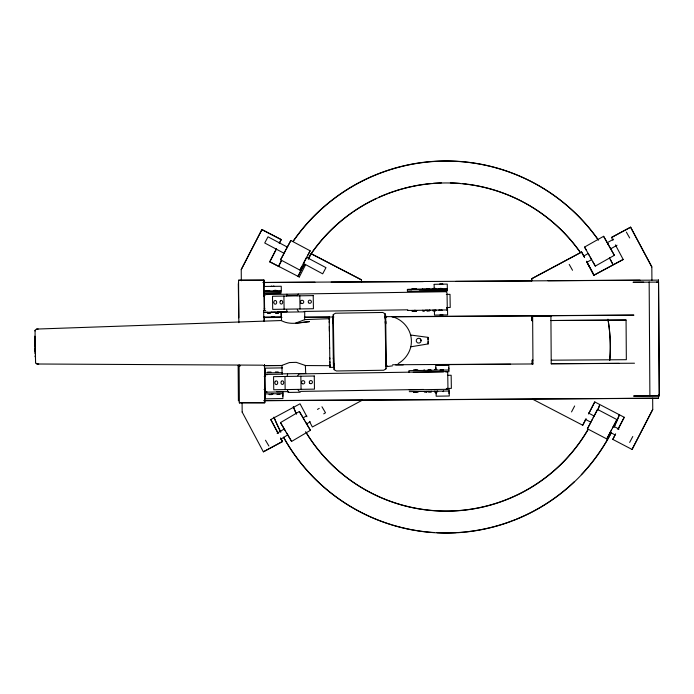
<?xml version="1.0" encoding="UTF-8"?>
<svg xmlns="http://www.w3.org/2000/svg" width="694" height="694" viewBox="0 0 694 694"><rect width="100%" height="100%" fill="white"/><g stroke="black" fill="none" stroke-linecap="round" stroke-linejoin="round"><path stroke-width="1.04" d="M265.377 370.631L265.386 371.698M263.052 365.183L36.938 363.994L35.55 362.867L35.038 330.361L36.392 329.182L38.153 329.017L281.261 320.533C289.927 325.469 300.181 322.528 309.437 321.626L295.627 323.109L304.874 319.604L329.771 318.676M286.492 295.965L286.934 294.204M287.169 375.844L287.611 374.092M333.276 314.564L334.144 369.694L336.434 370.978L383.695 370.232L385.951 368.878L385.075 313.749L382.784 312.465L335.523 313.211L333.276 314.564L333.389 318.936M334.144 369.694L334.135 366.97M411.655 289.164L412.878 289.155M415.524 310.669L416.747 310.652M35.108 356.716L35.073 356.022M425.934 391.902L425.951 391.381M392.483 365.851L386.419 366.684L386.428 365.035M265.672 291.081L266.843 291.072M269.402 312.656C275.622 312.083 265.325 313.28 269.203 312.847M273.783 290.873L273.445 291.307L274.703 291.003M277.366 312.578L278.632 312.248M416.235 370.527L416.261 370.015M433.62 288.895L432.449 288.895M414.674 289.381L414.691 288.86L415.654 288.834L416.435 289.346L413.728 289.389M422.75 310.843L425.665 310.287L424.329 310.834L422.75 310.843L422.585 310.331L423.375 310.843M436.483 391.78L436.535 391.216M271.779 393.819L271.727 394.374L272.959 393.793M430.384 391.876L430.445 391.312M429.005 370.327L429.066 369.763L429.985 369.746L431.234 370.292M441.306 370.136L441.367 369.564L440.456 370.145L440.629 369.581M440.803 289.051C443.119 289.224 441.02 287.923 439.805 288.504L439.744 289.068L438.573 289.077L439.805 288.487M278.242 312.552L278.806 312.43M278.45 312.43L277.522 312.161M297.084 295.8L298.281 294.03M297.761 375.68L298.958 373.91M424.329 310.817L425.292 310.305M415.107 310.426L413.971 310.444L413.919 310.981L415.107 310.426L414.648 310.964C413.581 311.433 410.319 310.548 412.956 310.461L413.017 310.999M414.795 310.435L414.934 310.964M431.139 391.867L431.295 391.303M428.163 370.344L429.066 369.763M436.11 310.157L434.938 310.183L434.878 310.747L435.624 310.721C437.879 310.244 430.228 311.112 433.889 310.201L433.958 310.756L432.926 310.765M428.163 370.344L428.319 369.772L427.842 370.344M270.122 312.821L271.354 312.248M426.263 289.224L427.443 289.216L427.495 288.652L426.749 288.661C424.494 289.146 432.154 288.244 428.493 289.207L428.424 288.643L429.456 288.617M429.655 310.192L428.814 310.209L428.753 310.773L429.985 310.183L429.499 310.756C428.398 311.216 425.058 310.305 427.764 310.218L427.834 310.782L426.801 310.791M435.624 310.73L435.789 310.166M438.573 289.077L439.059 288.496M438.894 289.077L439.805 288.504M391.702 316.568C400.759 318.754 408.237 325.998 410.614 335.02A25.383 25.383 0 0 1 410.796 346.809C409.139 353.871 404.428 359.978 398.165 363.595M427.27 391.364L427.105 391.884L424.355 391.928L424.19 391.416M423.765 370.414L424.277 369.867L424.077 370.405M443.648 391.104L443.128 391.65L443.336 391.112M416.712 391.529L416.539 392.075L413.615 392.119L413.424 391.581M422.221 289.329C423.219 287.984 421.492 290.101 423.357 289.32L422.533 289.32M442.017 310.036C440.863 311.164 442.954 309.654 440.881 310.062M431.616 391.295L431.425 391.858L428.441 391.91L428.224 391.347M437.714 391.199L437.524 391.763L434.539 391.815L434.323 391.251M421.145 340.641L420.59 342.237L419.115 343.105L417.45 342.836L416.348 341.561L416.322 339.878L417.415 338.568L419.072 338.247L420.547 339.071L421.145 340.641L420.547 339.071M440.135 370.154L440.334 369.581L443.327 369.538L443.544 370.102M613.296 426.593L616.94 419.601L597.56 409.425L593.925 416.417M307.954 254.976L310.149 250.803L290.829 240.523L287.151 247.498M590.846 422.212L585.311 419.306M614.832 434.808L610.226 432.388L610.772 431.312M612.516 427.998L613.479 426.185L619.013 429.092M610.078 432.718L606.782 438.938L587.402 428.771L597.56 409.425M606.773 438.938L611.605 429.673M284.046 253.275L264.726 242.995L268.014 236.819L287.333 247.09L285.911 249.745M303.365 263.555L306.653 257.37L325.972 267.65L322.675 273.835L303.434 263.434M301.786 266.574L299.886 270.087L280.567 259.816L290.829 240.523M299.877 270.087L310.149 250.803M279.326 243.342L281.217 239.543L261.924 229.549L241.234 269.506L241.321 280.766M241.252 269.619L261.924 229.549M279.266 266.748L269.758 261.82L276.438 248.782M279.309 243.238L281.217 239.543M269.758 261.82L276.455 248.886M299.244 277.088L305.473 264.908M308.362 259.33L311.242 253.761L361.505 279.873L311.242 253.761M571.535 411.915L574.658 405.964M586.092 418.638L582.743 425.24L532.48 399.128M588.495 413.988L594.749 401.921L624.244 417.285L618.033 429.3M582.743 425.24L585.623 419.67M588.989 413.164L594.749 401.921M615.162 434.843L612.767 439.467L615.621 433.811M618.016 429.196L624.244 417.285M629.658 442.434L632.781 436.483M652.733 409.391L632.061 449.452L612.75 439.363M632.061 449.452L652.75 409.495L652.664 398.209L532.48 398.981M591.097 421.718L592.234 419.558M611.162 430.575L616.94 419.601M284.297 252.79L285.442 250.621M306.089 258.437L306.653 257.37M593.144 417.823L594.107 416.01L588.573 413.103M590.707 422.551L587.41 428.771M283.898 253.614L280.567 259.816M610.486 431.894L610.226 432.388M287.064 247.584L287.333 247.09M299.34 411.499L310.444 430.315L291.593 441.436L280.489 422.611L299.348 411.499L302.948 417.545M277.079 433.23L284.254 428.996L285.286 430.757M304.614 420.46L303.104 417.875L306.696 415.758M317.462 409.408L319.257 408.35M280.636 439.259L287.741 434.904M305.126 421.319L306.661 423.904L310.253 421.787M323.716 413.85L325.512 412.791L321.955 406.762M304.623 319.752L304.753 311.84L281.122 312.213L281.521 320.654M590.533 257.717L584.548 247.073L603.598 236.298L607.094 242.414M583.663 256.086L588.2 253.518L589.197 255.297M613.591 239.152L607.241 242.744L608.707 245.355M587.107 262.176L591.644 259.617L590.152 256.997M609.67 247.055L610.685 248.834L617.035 245.242M590.629 257.83L595.305 266.088L614.355 255.314L610.503 248.435M305.343 365.408L305.724 373.485L282.094 373.858L281.964 365.374L289.372 362.572L296.243 362.337L305.603 365.547L330.509 365.695M455.845 281.417L531.743 280.931L531.717 278.676L581.624 252.035L584.582 257.569M531.743 280.931L531.734 278.78L581.624 252.035M612.949 240.289L611.466 237.426L630.629 227.19L651.822 266.878L651.926 280.168M278.112 433.316L270.764 419.549L300.034 403.804L306.93 416.721M611.475 237.53L630.629 227.19M282.51 441.471L263.356 451.811L282.527 441.575L281.035 438.721M593.951 275.197L623.229 259.452L593.951 275.197L586.56 261.36M309.394 421.327L312.369 426.975L362.259 400.221M38.153 329.017L36.392 329.182M410.796 346.809L428.146 343.92L428.12 341.656M659.3 395.875L633.752 396.04L659.3 395.875L658.571 282.094L633.023 282.258L643.668 282.189M434.14 284.332L442.902 284.158L441.688 284.167M36.938 363.994L38.708 364.116M269.246 290.508L266.045 290.613L266.956 290.595M274.087 290.413L276.386 290.387M269.888 290.959L266.834 291.376M277.053 290.838L274.694 291.298M433.073 288.426L435.45 288.4L434.539 288.409M425.188 289.294L424.372 289.311M435.841 288.851L434.67 288.877M267.017 312.673L269.419 312.352M278.285 312.265L278.849 312.127M264.102 317.123L281.252 316.958L281.183 312.031L278.094 312.092M414.691 288.843L413.52 288.869L416.27 288.834M446.641 308.301L447.517 308.179L447.604 314.911L434.479 315.076L434.409 310.123M273.037 286.344L274.251 286.318L273.037 286.318M267.78 290.517C265.099 290.534 270.443 290.578 267.771 290.604M439.458 291.445L442.954 291.393M278.199 313.011L275.466 313.046M277.4 312.916L278.138 312.899M269.289 313.115C272.456 313.055 265.238 313.141 268.404 313.124M275.683 312.985L276.481 312.925M277.982 312.968L277.253 313.037L278.251 312.959M273.427 317.028L274.642 317.002L273.427 317.011M440.933 314.929C437.099 315.007 445.852 314.894 442.017 314.92M329.893 361.73L330.023 367.386L330.04 365.92M263.442 295.627L264.735 295.609M286.501 295.583L297.318 295.418M446.329 294.403L450.007 294.343L450.215 307.468L446.537 307.529M264.223 308.743L264.9 308.735M280.411 311.814L286.891 311.71M304.163 311.441L407.768 309.81M329.277 318.624L329.26 319.995M332.756 318.572L332.756 319.943M282.51 367.881L265.334 368.15L265.429 374.656M330.023 367.386L333.545 367.334L333.32 357.878M436.092 367.811L435.771 368.904M448.619 367.612L448.897 368.696M267.554 372.114L271.042 372.062M275.362 371.993L278.216 371.949M413.572 369.815L415.706 369.781M434.366 369.486L436.986 369.442M415.09 370.032L417.849 369.989L418.014 370.501M282.51 372.635L265.299 372.912L265.325 374.656L267.468 374.621M266.626 374.422L282.363 374.17M299.166 373.91L445.852 371.594M413.268 372.331L443.492 371.854M445.643 371.819L448.949 371.767L448.853 370.015M264.162 376.426L265.602 376.408M447.483 375.307L451.152 375.254L451.36 388.38L446.806 388.449M264.015 389.56L265.229 389.542M276.776 391.772L288.652 391.581M300.519 391.399L423.557 389.455M409.2 389.898L449.165 389.273L448.975 393.559M288.027 392.44L300.216 392.249M409.278 391.65L449.183 391.017L449.27 395.996L436.179 396.205L436.075 392.24M268.977 394.617L271.857 394.574M277.001 394.487L280.046 394.444M415.88 392.301L418.022 392.266M436.11 393.767L436.084 392.015M412.878 289.45L414.587 289.424L413.876 289.146M446.667 310.053L447.543 309.949L407.63 310.444L408.506 310.53M441.141 284.15L447.266 284.106L447.352 290.786L407.421 291.289L411.733 291.124M274.798 290.422L275.674 290.404M265.949 291.237L263.815 291.428L280.931 291.055L280.957 293.007L263.833 293.18L280.957 293.007M269.159 291.202L273.436 291.15M276.169 291.09L281.313 291.046L281.252 286.266L263.746 286.449L263.833 293.18M407.421 291.289L407.395 289.433L411.689 289.381M415.975 289.32L426.697 289.19M428.84 289.164L433.125 289.103M435.207 289.103L447.335 289.034L407.395 289.433M419.289 291.029L447.352 290.786M414.5 310.392L415.533 310.374M267.797 312.222L263.685 312.439L281.183 312.057M270.894 312.187L275.006 312.135M275.015 312.3L277.383 312.274M276.394 312.977L277.27 312.977M265.724 310.669L263.659 310.513L263.746 317.175M441.766 288.47L440.725 288.47L440.803 289.034L441.974 289.034M277.522 312.135L278.485 312.127M238.857 322.693L238.562 280.237L263.937 280.072L264.006 286.752M263.963 280.246L238.562 280.237M263.286 282.441L658.537 280.124M262.974 282.545L314.946 282.215M331.185 282.111L423.323 281.625M547.974 280.723L639.998 280.133M656.446 282.111L658.571 282.094M264.588 317.444L281.911 317.332M304.657 317.184L333.892 317.002M384.78 316.672L633.822 315.076M264.284 317.548L281.608 317.436M304.345 317.297L329.242 317.132M531.986 320.645C533.209 321.738 530.771 317.358 531.951 315.839L633.726 315.189M384.511 316.889L386.679 316.872M392.101 316.837L531.968 315.944L532.003 320.758M532.636 316.273L550.923 316.264L532.636 316.273L532.957 363.968L532.263 363.968L532.237 360.195L532.931 360.195M626.066 320.047L550.958 320.524L626.066 320.047L626.335 359.7L551.218 360.186M238.398 400.967L238.146 365.747L240.298 365.738M264.006 365.582L282.319 365.469M392.639 364.758L532.957 363.968M634.481 363.214L551.218 363.743L619.065 363.413M240.02 365.946L238.146 365.747M263.529 365.695L281.964 365.573M395.658 364.949L403.249 364.905M435.78 364.697L510.593 364.22M264.353 400.594L658.528 398.278L652.664 398.209M263.729 400.698L362.259 400.074M362.268 400.178L532.498 399.085M264.752 402.772L239.343 402.763L264.752 402.772L264.657 388.675M416.435 289.346L415.654 288.851M422.585 310.331L423.279 310.331M429.664 289.181L429.17 288.626M429.786 310.747L429.985 310.183M412.01 310.999L412.132 310.452L412.288 310.999M432.718 310.201L433.212 310.756L433.039 310.201M426.593 310.227L427.088 310.782L426.914 310.227M428.085 339.626L428.042 337.362L410.614 335.02L410.64 335.471M298.559 311.528L297.301 309.802M299.235 391.416L297.978 389.681M261.942 229.653L281.235 239.647M269.74 261.716L299.227 276.975M287.889 391.598L287.394 389.855M310.444 430.315L306.392 423.514M614.355 255.314L609.202 246.223M280.497 422.611L284.098 428.666M268.89 446.016L265.481 440.23M591.644 259.617L591.366 259.131M287.524 434.548L286.275 432.44M584.556 247.073L586.543 250.543M287.62 434.626L291.593 441.436M306.384 423.427L306.661 423.904M629.658 237.938L626.352 232.091M572.524 270.27L569.219 264.423M603.589 236.298L608.785 245.407L607.849 243.794M607.849 243.889L609.575 246.943M593.014 261.976L595.305 266.088M610.425 248.357L610.685 248.834M630.646 227.294L651.84 266.99M615.396 244.878L623.238 259.565M586.551 261.256L593.934 275.093M581.641 252.139L584.105 256.754M278.094 433.212L270.764 419.549M280.567 437.905L282.527 441.575M242.145 412.019L263.356 451.811M286.969 311.58L286.709 309.966M443.041 369.538L443.223 370.102M430.731 369.737L430.913 370.301M428.545 391.347L428.719 391.902M441.479 288.478L441.653 289.025M424.884 391.399L424.98 391.919M417.215 369.997L417.311 370.509M532.237 360.195L532.272 364.081M361.505 281.92L361.487 279.769M238.415 282.814L238.632 317.817L238.415 283.872M435.494 391.234L435.563 391.798M429.395 391.329L429.465 391.893M442.286 369.555L442.364 370.119M429.985 369.746L430.054 370.31M386.419 366.684L385.621 315.926L385.673 317.574M333.007 318.928L332.999 322.181M385.075 313.749L385.213 318.936M385.916 368.193L385.951 368.878M35.038 330.361L35.064 331.021M35.55 362.867L35.472 355.311M332.79 318.407L332.73 316.941L332.782 322.606M333.502 365.703L333.398 361.678M329.294 318.459L329.251 317.002L329.277 322.658M329.954 364.393L329.997 365.755M282.892 396.213L282.822 391.893L265.212 392.171L265.238 393.914L282.84 393.637L282.926 398.564L265.42 398.842L265.334 393.914M265.394 396.491L265.316 392.162M332.834 320.828L332.877 322.597M333.684 364.61L333.484 354.478M385.647 324.081L385.491 317.678L385.534 324.081M333.051 320.749L333.094 322.866M385.76 321.435L385.795 323.456M386.064 357.384L386.22 364.749L386.176 357.384M385.265 321.504L385.3 323.248M333.424 320.576L333.458 322.32M332.86 321.253L332.894 323.283M329.824 357.939L329.919 363.083M333.337 358.972L332.756 321.253M329.65 347.876L329.832 359.024M35.021 353.697L34.769 336.165L34.9 346.618M428.042 337.362L428.146 343.92M409.018 372.392L408.931 370.648L448.905 370.015L448.844 365.244L435.745 365.452L435.763 369.303M329.459 336.122L329.65 348.267M299.817 295.817L300.025 308.943M300.858 376.217L301.066 389.343M283.898 296.069L284.106 309.194M284.948 376.469L285.156 389.594M282.692 391.893L282.718 393.645M264.605 310.313L264.388 296.312A1.752 1.752 0 0 1 266.106 294.534L445.27 291.714A1.752 1.752 0 0 1 447.049 293.432L447.266 307.433A1.752 1.752 0 0 1 447.049 308.318M329.468 336.512L329.26 321.305M35.004 348.544L35.047 351.251M434.14 284.462L434.192 288.192M386.35 358.139L386.376 360.16M385.855 358.503L385.881 360.247M329.329 326.449L329.39 331.159M385.916 363.691L385.942 366.154M334.109 363.682L334.118 365.322M658.502 279.908L659.257 395.597M658.476 394.886L658.528 398.278M649.159 281.885L649.888 395.658M550.915 316.152L551.227 363.847M264.041 292.174L264.067 296.512M264.206 317.115L264.232 321.452M264.509 364.818L264.579 376.747M263.937 280.072L264.136 310.435M264.18 316.941L264.206 321.279M264.483 364.645L264.726 402.598M242.085 402.867L242.163 412.123M239.1 364.81L239.369 402.936M333.51 364.333L333.519 365.703M273.818 302.358A1.856 1.423 89.1 0 1 275.796 300.623A1.856 1.423 89.1 0 1 276.212 303.703A1.856 1.423 89.1 0 1 273.896 302.931M267.06 391.919A1.752 1.752 0 0 1 265.282 390.202L265.065 376.2A1.752 1.752 0 0 1 265.282 375.315M446.225 389.1A1.752 1.752 0 0 0 447.942 387.321L447.725 373.32A1.752 1.752 0 0 0 446.823 371.819M587.324 263.226A164.114 164.105 -33.9 0 1 589.987 267.884M590.421 268.673A164.114 164.105 -33.9 0 1 593.7 275.032M607.97 319.171A164.114 164.105 -33.9 0 1 609.826 360.195M599.616 405.443A164.114 164.105 -33.9 0 1 597.629 410.432M588.061 429.655A164.114 164.105 -33.9 0 1 305.62 431.685M296.503 414.249A164.114 164.105 -33.9 0 1 293.389 406.823M298.151 276.359A164.114 164.105 -33.9 0 1 304.423 264.492M308.648 257.63A164.114 164.105 -33.9 0 1 580.002 251.974M608.161 320.793A164.114 164.105 -34.6 0 1 609.731 360.056M599.521 405.305A164.114 164.105 -34.6 0 1 597.525 410.293M587.965 429.508A164.114 164.105 -34.6 0 1 306.453 433.073M296.043 413.286A164.114 164.105 -34.6 0 1 293.293 406.675M298.056 276.212A164.114 164.105 -34.6 0 1 301.274 269.819M301.699 269.029A164.114 164.105 -34.6 0 1 304.328 264.345M310.036 255.253A164.114 164.105 -34.6 0 1 352.517 212.147M353.255 211.644A164.114 164.105 -34.6 0 1 366.961 203.186M367.751 202.761A164.114 164.105 -34.6 0 1 376.53 198.319M378.976 197.2A164.114 164.105 -34.6 0 1 386.402 194.077M387.235 193.756A164.114 164.105 -34.6 0 1 393.975 191.336M394.825 191.05A164.114 164.105 -34.6 0 1 400.811 189.202M401.67 188.959A164.114 164.105 -34.6 0 1 403.396 188.482M404.264 188.256A164.114 164.105 -34.6 0 1 412.097 186.391M412.973 186.209A164.114 164.105 -34.6 0 1 424.442 184.257M425.335 184.144A164.114 164.105 -34.6 0 1 430.67 183.546M433.342 183.32A164.114 164.105 -34.6 0 1 441.393 182.886M450.337 182.869A164.114 164.105 -34.6 0 1 460.165 183.416M462.846 183.667A164.114 164.105 -34.6 0 1 467.288 184.188M468.172 184.3A164.114 164.105 -34.6 0 1 523.259 202.058M524.048 202.483A164.114 164.105 -34.6 0 1 579.898 251.835M609.445 257.847A186.001 185.992 -33.3 0 1 612.967 264.622M619.49 414.734A186.001 185.992 -33.3 0 1 614.181 427.001M611.206 432.978A186.001 185.992 -33.3 0 1 283.499 437.133M280.81 432.076A186.001 185.992 -33.3 0 1 274.026 417.337M278.71 266.288A186.001 185.992 -33.3 0 1 281.278 261.161M293.094 241.538A186.001 185.992 -33.3 0 1 598.349 240.029M610.252 259.382A186.001 185.992 -34.8 0 1 612.871 264.483M619.395 414.587A186.001 185.992 -34.8 0 1 616.081 422.516M615.691 423.392A186.001 185.992 -34.8 0 1 614.086 426.853M611.102 432.839A186.001 185.992 -34.8 0 1 587.055 468.32M586.43 469.049A186.001 185.992 -34.8 0 1 581.294 474.705M574.563 481.471A186.001 185.992 -34.8 0 1 516.405 519.138M515.521 519.494A186.001 185.992 -34.8 0 1 512.849 520.543M511.955 520.882A186.001 185.992 -34.8 0 1 465.639 531.89M464.694 531.994A186.001 185.992 -34.8 0 1 458.031 532.541M456.123 532.654A186.001 185.992 -34.8 0 1 437.038 532.697M434.175 532.532A186.001 185.992 -34.8 0 1 417.103 530.641M416.157 530.485A186.001 185.992 -34.8 0 1 392.917 525.141M391.997 524.864A186.001 185.992 -34.8 0 1 283.872 437.819M280.706 431.928A186.001 185.992 -34.8 0 1 273.93 417.189M278.615 266.14A186.001 185.992 -34.8 0 1 281.183 261.022M292.989 241.399A186.001 185.992 -34.8 0 1 598.254 239.881M415.576 391.546L415.524 392.084L415.585 391.546M426.897 391.373L426.775 391.884L426.897 391.373M416.4 391.537L416.261 392.075L416.4 391.537M272.629 393.802L272.473 394.366L272.638 393.802M437.385 391.208L437.229 391.772L437.394 391.208M387.122 365.938L386.402 366.501L387.157 365.938M271.085 286.353L271.961 286.353L271.085 286.353M439.718 284.193L440.603 284.202L439.718 284.193M439.05 310.071L439.866 310.071L439.05 310.071M271.475 317.037L272.343 317.045L271.475 317.037M412.288 288.695L414.171 288.678L412.288 288.695M416.383 311.112L414.24 311.138L416.383 311.112M313.22 295.609L272.499 296.251L272.707 309.377L313.428 308.735L313.22 295.609M385.63 316.108L386.341 316.646L385.63 316.108M314.261 376.009L273.557 376.651L273.766 389.776L314.469 389.134L314.261 376.009M434.817 391.806L434.644 391.251L434.826 391.806M413.893 392.11L413.737 391.581L413.902 392.11M414.622 392.101L414.552 391.563L414.63 392.101M280.367 300.91A1.804 1.379 89.1 0 0 280.914 303.963A1.804 1.379 89.1 0 0 282.658 301.838A1.804 1.379 89.1 0 0 280.367 300.91M308.639 302.792A1.588 1.588 0 0 0 311.32 302.228A1.588 1.588 0 0 0 309.489 300.181A1.588 1.588 0 0 0 308.639 302.792M300.884 303.009A1.64 1.64 0 0 0 303.668 302.419A1.64 1.64 0 0 0 301.76 300.302A1.64 1.64 0 0 0 300.884 303.009M281.417 381.31A1.804 1.379 89.1 0 0 281.964 384.363A1.804 1.379 89.1 0 0 283.707 382.238A1.804 1.379 89.1 0 0 281.417 381.31M309.68 383.192A1.588 1.588 0 0 0 312.369 382.628A1.588 1.588 0 0 0 310.53 380.581A1.588 1.588 0 0 0 309.68 383.192M301.925 383.409A1.64 1.64 0 0 0 304.709 382.819A1.64 1.64 0 0 0 302.81 380.702A1.64 1.64 0 0 0 301.925 383.409M275.318 381.362A1.856 1.423 89.1 0 0 275.882 384.511A1.856 1.423 89.1 0 0 277.678 382.325A1.856 1.423 89.1 0 0 275.318 381.362"/></g></svg>
